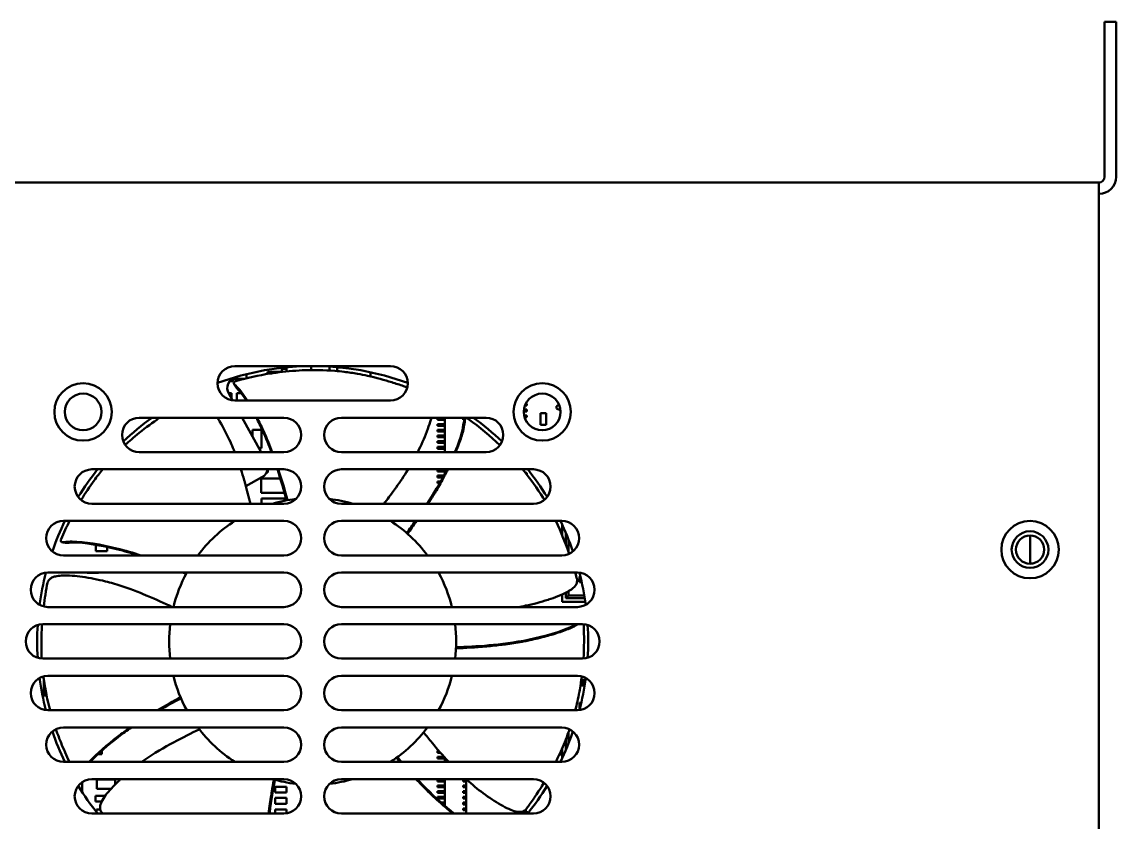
# Model space of a CAD drawing. Header units: millimetres. Extents: x 0 to 1863, y -9 to 1040.
# Drawn here: x 782.6 to 877.9, y 622.9 to 692.6 of the extents above; entities that cross this region are included whole.
import ezdxf

# ---------------------------------------------------------------- set-up
doc = ezdxf.new("R2010")
doc.units = ezdxf.units.MM
doc.header["$LTSCALE"] = 3.5
doc.layers.add('외형선(ISO)', color=7, linetype='Continuous', lineweight=50)

msp = doc.modelspace()

# ---------------------------------------------------------------- linework, layer by layer
at = {"layer": '외형선(ISO)'}
for p, q in [((877.9228, 692.6218), (876.9228, 692.6218)), ((876.9228, 689.6218), (876.9228, 692.6218)), ((877.9228, 692.6218), (877.9228, 689.6218)), ((876.9228, 689.6218), (876.9228, 679.1218)), ((877.9228, 679.1218), (877.9228, 689.6218)), ((736.4228, 678.6218), (876.4228, 678.6218)), ((876.4228, 678.6218), (876.4228, 677.5218)), ((876.4228, 495.7218), (876.4228, 677.5218)), ((801.1405, 662.6218), (814.7052, 662.6218)), ((807.7838, 662.6214), (807.7838, 662.2722)), ((809.3838, 662.5773), (809.3838, 662.2358)), ((802.1448, 661.9159), (802.1448, 661.5538)), ((803.9842, 661.9294), (803.9842, 662.1067)), ((805.2318, 662.1067), (803.9842, 662.1067)), ((805.2342, 662.4707), (805.2342, 662.3776)), ((805.2342, 662.3776), (805.6342, 662.3776)), ((805.2342, 662.3776), (805.2342, 662.107)), ((805.6342, 662.3776), (805.6342, 662.5124)), ((805.6342, 662.3776), (805.6342, 662.1505)), ((810.0548, 662.1857), (810.0548, 662.4877)), ((810.4558, 662.4877), (810.0548, 662.4877)), ((812.9548, 661.7174), (812.9548, 662.0883)), ((800.7348, 661.3618), (800.7348, 661.3187)), ((800.7348, 661.3187), (800.9548, 661.3187)), ((802.0013, 661.5187), (800.9087, 661.5187)), ((800.9548, 661.3187), (800.9548, 661.5187)), ((801.2348, 661.5187), (801.2348, 661.3187)), ((801.2348, 661.3187), (801.2411, 661.3187)), ((801.4548, 661.3774), (801.4548, 661.5187)), ((801.7348, 661.5187), (801.7348, 661.4514)), ((801.9548, 661.5072), (801.9548, 661.5187)), ((800.8558, 660.2517), (800.5949, 660.2517)), ((800.9351, 659.6359), (800.6124, 660.2186)), ((800.8558, 659.8517), (800.8558, 660.2517)), ((800.8558, 659.7791), (800.8558, 659.8517)), ((801.7017, 660.2517), (801.3258, 660.2517)), ((801.3258, 660.2517), (801.3258, 659.8517)), ((801.3258, 659.8517), (801.3258, 659.6218)), ((801.7969, 660.2517), (801.7945, 660.2517)), ((802.1258, 659.7742), (802.1258, 659.7755)), ((814.7052, 659.6218), (801.1405, 659.6218)), ((802.1258, 659.6218), (802.1258, 659.6551)), ((826.3354, 658.8218), (826.4954, 658.8218)), ((826.4203, 659.1718), (826.4954, 659.1718)), ((826.4841, 659.3218), (826.4954, 659.3218)), ((826.4954, 659.3218), (826.5954, 659.3218)), ((826.5954, 659.1718), (826.4954, 659.1718)), ((826.4954, 658.8218), (826.5954, 658.8218)), ((826.5954, 659.3218), (826.5954, 659.1718)), ((826.5954, 658.8218), (826.5954, 658.6718)), ((829.3975, 659.2424), (829.1728, 659.1301)), ((829.1728, 658.9301), (829.1728, 659.1301)), ((829.4728, 658.7801), (829.1728, 658.9301)), ((829.4728, 659.0188), (829.4728, 658.7801)), ((829.515, 658.7801), (829.4728, 658.7801)), ((792.8149, 658.1218), (805.4228, 658.1218)), ((803.4351, 655.1218), (801.7737, 658.1218)), ((810.4228, 658.1218), (823.0308, 658.1218)), ((818.7959, 658.0718), (818.8959, 658.0718)), ((818.7959, 657.9218), (818.7959, 658.0718)), ((818.8959, 657.9218), (818.7959, 657.9218)), ((819.2635, 658.0718), (818.8959, 658.0718)), ((819.2635, 657.9218), (818.8959, 657.9218)), ((819.3026, 658.0718), (819.2635, 658.0718)), ((819.2635, 657.9218), (819.3026, 657.9218)), ((819.4058, 658.0718), (819.3026, 658.0718)), ((819.3026, 657.9218), (819.4058, 657.9218)), ((819.4454, 658.0718), (819.4058, 658.0718)), ((819.4058, 658.0718), (819.4058, 657.9218)), ((819.4058, 657.9218), (819.4454, 657.9218)), ((819.4454, 655.1218), (819.4454, 658.1218)), ((821.0469, 657.9218), (821.0469, 658.0718)), ((821.2838, 658.0718), (821.0469, 658.0718)), ((821.0469, 657.9218), (821.1793, 657.9218)), ((821.1861, 657.9218), (821.1862, 657.9218)), ((821.2838, 658.1218), (821.2838, 658.0595)), ((826.3236, 658.6718), (826.4954, 658.6718)), ((826.3512, 658.3218), (826.4954, 658.3218)), ((826.3874, 658.1718), (826.4954, 658.1718)), ((826.5954, 658.6718), (826.4954, 658.6718)), ((826.4954, 658.3218), (826.5954, 658.3218)), ((826.5954, 658.1718), (826.4954, 658.1718)), ((826.5372, 657.8218), (826.5954, 657.8218)), ((826.5954, 658.3218), (826.5954, 658.1718)), ((826.5954, 657.8218), (826.5954, 657.7286)), ((828.2648, 658.504), (827.7648, 658.504)), ((827.7648, 658.504), (827.7648, 658.254)), ((827.7648, 658.254), (827.7648, 657.754)), ((828.2648, 658.254), (828.2648, 658.504)), ((828.2648, 657.754), (828.2648, 658.254)), ((803.472, 657.0767), (802.672, 657.0767)), ((802.672, 657.0767), (802.672, 656.6767)), ((803.472, 656.6767), (803.472, 657.0767)), ((818.7959, 657.5718), (818.8959, 657.5718)), ((818.7959, 657.4218), (818.7959, 657.5718)), ((818.8959, 657.4218), (818.7959, 657.4218)), ((818.7959, 657.0718), (818.8959, 657.0718)), ((818.7959, 656.9218), (818.7959, 657.0718)), ((818.8959, 656.9218), (818.7959, 656.9218)), ((819.2635, 657.5718), (818.8959, 657.5718)), ((819.2635, 657.4218), (818.8959, 657.4218)), ((819.2635, 657.0718), (818.8959, 657.0718)), ((819.2635, 656.9218), (818.8959, 656.9218)), ((819.3026, 657.5718), (819.2635, 657.5718)), ((819.2635, 657.4218), (819.3026, 657.4218)), ((819.3026, 657.0718), (819.2635, 657.0718)), ((819.2635, 656.9218), (819.3026, 656.9218)), ((819.4058, 657.5718), (819.3026, 657.5718)), ((819.3026, 657.4218), (819.4058, 657.4218)), ((819.4058, 657.0718), (819.3026, 657.0718)), ((819.3026, 656.9218), (819.4058, 656.9218)), ((819.4454, 657.5718), (819.4058, 657.5718)), ((819.4058, 657.5718), (819.4058, 657.4218)), ((819.4058, 657.4218), (819.4454, 657.4218)), ((819.4454, 657.0718), (819.4058, 657.0718)), ((819.4058, 657.0718), (819.4058, 656.9218)), ((819.4058, 656.9218), (819.4454, 656.9218)), ((821.0469, 657.544), (821.0469, 657.5718)), ((821.0525, 657.5718), (821.0469, 657.5718)), ((821.0469, 657.5198), (821.0469, 657.5209)), ((821.0469, 657.0273), (821.0469, 657.0318)), ((821.0578, 657.0718), (821.0567, 657.0718)), ((821.0655, 657.5718), (821.0652, 657.5718)), ((821.1303, 657.4218), (821.1315, 657.4218)), ((821.155, 657.5718), (821.154, 657.5718)), ((827.7648, 657.754), (827.7648, 657.504)), ((827.7648, 657.504), (828.2648, 657.504)), ((828.2648, 657.504), (828.2648, 657.754)), ((802.672, 656.6767), (802.672, 656.4997)), ((803.472, 655.8767), (803.472, 656.6767)), ((818.7959, 656.5718), (818.8959, 656.5718)), ((818.7959, 656.4218), (818.7959, 656.5718)), ((818.8959, 656.4218), (818.7959, 656.4218)), ((818.7959, 656.0718), (818.8959, 656.0718)), ((818.7959, 655.9218), (818.7959, 656.0718)), ((818.8959, 655.9218), (818.7959, 655.9218)), ((819.2635, 656.5718), (818.8959, 656.5718)), ((819.2635, 656.4218), (818.8959, 656.4218)), ((819.2635, 656.0718), (818.8959, 656.0718)), ((819.2635, 655.9218), (818.8959, 655.9218)), ((819.3026, 656.5718), (819.2635, 656.5718)), ((819.2635, 656.4218), (819.3026, 656.4218)), ((819.3026, 656.0718), (819.2635, 656.0718)), ((819.2635, 655.9218), (819.3026, 655.9218)), ((819.4058, 656.5718), (819.3026, 656.5718)), ((819.3026, 656.4218), (819.4058, 656.4218)), ((819.4058, 656.0718), (819.3026, 656.0718)), ((819.3026, 655.9218), (819.4058, 655.9218)), ((819.4454, 656.5718), (819.4058, 656.5718)), ((819.4058, 656.5718), (819.4058, 656.4218)), ((819.4058, 656.4218), (819.4454, 656.4218)), ((819.4454, 656.0718), (819.4058, 656.0718)), ((819.4058, 656.0718), (819.4058, 655.9218)), ((819.4058, 655.9218), (819.4454, 655.9218)), ((805.4228, 655.1218), (792.8149, 655.1218)), ((803.2386, 655.4767), (803.472, 655.4767)), ((803.472, 655.4767), (803.472, 655.8767)), ((823.0308, 655.1218), (810.4228, 655.1218)), ((818.7959, 655.5718), (818.8959, 655.5718)), ((818.7959, 655.4218), (818.7959, 655.5718)), ((818.8959, 655.4218), (818.7959, 655.4218)), ((819.2635, 655.5718), (818.8959, 655.5718)), ((819.2635, 655.4218), (818.8959, 655.4218)), ((819.3026, 655.5718), (819.2635, 655.5718)), ((819.2635, 655.4218), (819.3026, 655.4218)), ((819.4058, 655.5718), (819.3026, 655.5718)), ((819.3026, 655.4218), (819.4058, 655.4218)), ((819.4454, 655.5718), (819.4058, 655.5718)), ((819.4058, 655.5718), (819.4058, 655.4218)), ((819.4058, 655.4218), (819.4454, 655.4218)), ((788.6874, 653.6218), (805.4228, 653.6218)), ((803.9206, 653.3597), (804.0038, 653.3597)), ((804.0038, 653.3597), (804.0038, 653.6046)), ((810.4228, 653.6218), (827.1582, 653.6218)), ((818.7959, 653.5718), (818.8959, 653.5718)), ((818.7959, 653.4218), (818.7959, 653.5718)), ((818.8959, 653.4218), (818.7959, 653.4218)), ((818.7959, 653.0718), (818.8959, 653.0718)), ((818.7959, 652.9218), (818.7959, 653.0718)), ((819.2635, 653.5718), (818.8959, 653.5718)), ((819.2635, 653.4218), (818.8959, 653.4218)), ((819.2635, 653.0718), (818.8959, 653.0718)), ((819.3026, 653.5718), (819.2635, 653.5718)), ((819.2635, 653.4218), (819.3026, 653.4218)), ((819.3026, 653.0718), (819.2635, 653.0718)), ((819.4058, 653.5718), (819.3026, 653.5718)), ((819.3026, 653.4218), (819.4058, 653.4218)), ((819.3552, 653.0718), (819.3026, 653.0718)), ((819.4454, 653.5718), (819.4058, 653.5718)), ((819.4058, 653.5718), (819.4058, 653.4218)), ((819.4058, 653.4218), (819.4454, 653.4218)), ((819.4263, 653.0718), (819.4262, 653.0718)), ((819.4454, 653.2441), (819.4454, 653.6218)), ((819.4454, 653.1083), (819.4454, 653.1084)), ((826.4518, 653.3218), (826.4954, 653.3218)), ((826.4954, 653.3218), (826.5954, 653.3218)), ((826.5954, 653.1718), (826.5713, 653.1718)), ((826.5954, 653.3218), (826.5954, 653.1718)), ((803.5078, 652.9264), (802.1085, 652.1514)), ((803.7888, 652.8228), (803.4388, 652.8228)), ((803.4388, 652.8228), (803.4388, 651.5728)), ((805.0888, 652.8228), (803.7888, 652.8228)), ((805.1005, 652.8228), (805.0888, 652.8228)), ((818.8959, 652.9218), (818.7959, 652.9218)), ((818.7959, 652.5718), (818.8959, 652.5718)), ((818.7959, 652.4218), (818.7959, 652.5718)), ((818.8959, 652.4218), (818.7959, 652.4218)), ((819.2635, 652.9218), (818.8959, 652.9218)), ((819.0837, 652.5718), (818.8959, 652.5718)), ((818.9995, 652.4218), (818.8959, 652.4218)), ((819.2635, 652.9218), (819.2753, 652.9218)), ((819.347, 652.9218), (819.347, 652.9218)), ((819.4058, 653.0329), (819.4058, 653.0328)), ((803.4388, 651.5728), (803.7888, 651.5728)), ((803.7888, 651.5728), (805.0888, 651.5728)), ((805.0888, 651.5728), (805.4388, 651.5728)), ((805.4388, 651.5728), (805.4388, 651.6632)), ((818.7959, 652.0718), (818.7979, 652.0718)), ((818.7959, 652.0684), (818.7959, 652.0718)), ((818.7959, 651.9374), (818.7959, 651.9376)), ((818.8741, 652.0718), (818.8742, 652.0718)), ((805.4228, 650.6218), (788.6874, 650.6218)), ((803.8239, 651.0747), (803.4739, 651.0747)), ((803.4739, 651.0747), (803.4739, 650.6218)), ((805.1239, 651.0747), (803.8239, 651.0747)), ((805.4739, 651.0747), (805.1239, 651.0747)), ((805.4739, 650.8795), (805.4739, 651.0747)), ((805.6375, 650.9311), (805.6909, 650.9209)), ((827.1582, 650.6218), (810.4228, 650.6218)), ((786.2145, 649.1218), (805.4228, 649.1218)), ((810.4228, 649.1218), (829.6311, 649.1218)), ((829.4864, 648.2798), (829.6728, 648.2798)), ((829.6728, 648.7677), (829.6728, 647.8421)), ((816.1218, 648.0833), (816.1471, 648.0352)), ((829.9728, 647.0889), (829.9728, 648.098)), ((830.2228, 647.4937), (830.2228, 646.4093)), ((870.4228, 645.3923), (870.4228, 647.8513)), ((789.2838, 647.0017), (789.0338, 647.0017)), ((789.0338, 647.0017), (789.0338, 646.5017)), ((789.0338, 646.5017), (789.2838, 646.5017)), ((789.2906, 647.0017), (789.2838, 647.0017)), ((789.2838, 646.5017), (789.7838, 646.5017)), ((789.7838, 646.5017), (790.0338, 646.5017)), ((790.0338, 646.5017), (790.0338, 646.8548)), ((805.4228, 646.1218), (786.2145, 646.1218)), ((829.6311, 646.1218), (810.4228, 646.1218)), ((870.4228, 645.4218), (870.6905, 645.4218)), ((784.8577, 644.6218), (805.4228, 644.6218)), ((788.2718, 644.6218), (788.2718, 644.5967)), ((788.2718, 644.5967), (788.5218, 644.5967)), ((788.5218, 644.5967), (789.0218, 644.5967)), ((789.0218, 644.5967), (789.2718, 644.5967)), ((789.2718, 644.5967), (789.2718, 644.6218)), ((796.8741, 644.5098), (796.9154, 644.5451)), ((810.4228, 644.6218), (830.988, 644.6218)), ((831.1728, 643.7798), (831.1728, 644.2798)), ((831.1728, 644.2798), (831.2463, 644.2798)), ((831.1728, 644.2798), (831.2696, 644.183)), ((831.1728, 643.7798), (831.3228, 643.9298)), ((831.362, 643.7798), (831.1728, 643.7798)), ((831.3228, 643.9548), (831.3228, 643.9298)), ((831.3228, 643.9298), (831.3285, 643.9298)), ((829.6728, 642.7258), (829.6728, 642.0798)), ((829.9728, 642.3798), (829.9728, 642.8707)), ((829.9728, 642.3798), (830.2228, 642.6298)), ((830.2228, 643.0076), (830.2228, 642.6298)), ((830.2228, 642.6298), (831.5858, 642.6298)), ((805.4228, 641.6218), (784.8577, 641.6218)), ((830.988, 641.6218), (810.4228, 641.6218)), ((825.8954, 641.6299), (825.8954, 641.6218)), ((826.1251, 641.6718), (826.1599, 641.6718)), ((826.1599, 641.6718), (826.2, 641.6718)), ((826.2, 641.6718), (826.4954, 641.6718)), ((826.5954, 641.6718), (826.4954, 641.6718)), ((826.5954, 641.7662), (826.5954, 641.6718)), ((829.6728, 642.0798), (831.6724, 642.0798)), ((831.6268, 642.3798), (829.9728, 642.3798)), ((784.4228, 640.1218), (805.4228, 640.1218)), ((810.4228, 640.1218), (831.4228, 640.1218)), ((820.4321, 638.1108), (820.4102, 638.061)), ((805.4228, 637.1218), (784.4228, 637.1218)), ((831.4228, 637.1218), (810.4228, 637.1218)), ((784.51, 635.21), (784.51, 635.1124)), ((784.51, 635.1124), (784.51, 634.3124)), ((784.8577, 635.6218), (805.4228, 635.6218)), ((810.4228, 635.6218), (830.988, 635.6218)), ((831.2673, 634.8741), (831.3228, 634.9296)), ((831.3079, 635.1445), (831.3228, 635.1296)), ((831.3228, 635.1296), (831.3228, 634.9296)), ((831.5228, 635.1296), (831.3228, 635.1296)), ((831.3228, 634.9296), (831.5228, 634.9296)), ((831.327, 635.2796), (831.6728, 635.2796)), ((831.5228, 635.1296), (831.6728, 635.2796)), ((831.5228, 634.9296), (831.5228, 635.1296)), ((831.5228, 634.9296), (831.6215, 634.8309)), ((831.6728, 635.2796), (831.6728, 635.1665)), ((784.51, 634.3124), (784.51, 633.9124)), ((831.6133, 634.7796), (831.2524, 634.7796)), ((784.51, 633.9124), (784.7412, 633.9124)), ((796.4307, 633.6546), (796.4287, 633.709)), ((831.1728, 632.7796), (831.1728, 633.2796)), ((831.1728, 633.2796), (831.3207, 633.2796)), ((831.1728, 633.2796), (831.293, 633.1595)), ((805.4228, 632.6218), (784.8577, 632.6218)), ((830.988, 632.6218), (810.4228, 632.6218)), ((831.1728, 632.7796), (831.2103, 632.8171)), ((831.2009, 632.7796), (831.1728, 632.7796)), ((786.2145, 631.1218), (805.4228, 631.1218)), ((810.4228, 631.1218), (829.6311, 631.1218)), ((830.2228, 630.7323), (830.2228, 629.7499)), ((829.646, 629.2796), (829.6728, 629.2796)), ((829.6728, 629.3407), (829.6728, 628.4759)), ((829.9728, 629.1456), (829.9728, 630.0646)), ((789.2322, 628.8067), (789.5528, 628.8067)), ((789.5528, 628.8067), (789.5528, 629.101)), ((815.3227, 628.523), (815.2701, 628.5091)), ((818.7959, 629.0718), (818.8959, 629.0718)), ((818.7959, 628.9218), (818.7959, 629.0718)), ((818.8959, 628.9218), (818.7959, 628.9218)), ((818.7959, 628.5718), (818.8959, 628.5718)), ((818.7959, 628.4218), (818.7959, 628.5718)), ((818.8959, 628.4218), (818.7959, 628.4218)), ((818.9286, 629.0718), (818.8959, 629.0718)), ((819.0589, 628.9218), (818.8959, 628.9218)), ((819.2635, 628.5718), (818.8959, 628.5718)), ((819.2635, 628.4218), (818.8959, 628.4218)), ((819.3026, 628.5718), (819.2635, 628.5718)), ((819.2635, 628.4218), (819.3026, 628.4218)), ((819.3679, 628.5718), (819.3026, 628.5718)), ((819.3026, 628.4218), (819.4058, 628.4218)), ((819.4058, 628.5294), (819.4058, 628.4218)), ((819.4058, 628.4218), (819.4454, 628.4218)), ((819.4454, 628.1218), (819.4454, 628.4852)), ((829.4728, 628.7796), (829.4281, 628.802)), ((829.4728, 628.8974), (829.4728, 628.7796)), ((829.6728, 628.7796), (829.4728, 628.7796)), ((805.4228, 628.1218), (786.2145, 628.1218)), ((829.6311, 628.1218), (810.4228, 628.1218)), ((788.6874, 626.6218), (805.4228, 626.6218)), ((789.5288, 626.5866), (789.1288, 626.5866)), ((789.1288, 626.5866), (789.1288, 625.7866)), ((790.3288, 626.5866), (789.5288, 626.5866)), ((790.7288, 626.5866), (790.3288, 626.5866)), ((790.7288, 626.1649), (790.7288, 626.5866)), ((804.641, 626.5399), (804.5974, 626.5723)), ((810.4228, 626.6218), (827.1582, 626.6218)), ((818.7959, 626.5718), (818.8959, 626.5718)), ((818.7959, 626.4218), (818.7959, 626.5718)), ((818.8959, 626.4218), (818.7959, 626.4218)), ((819.2635, 626.5718), (818.8959, 626.5718)), ((819.2635, 626.4218), (818.8959, 626.4218)), ((819.3026, 626.5718), (819.2635, 626.5718)), ((819.2635, 626.4218), (819.3026, 626.4218)), ((819.4058, 626.5718), (819.3026, 626.5718)), ((819.3026, 626.4218), (819.4058, 626.4218)), ((819.4454, 626.5718), (819.4058, 626.5718)), ((819.4058, 626.5718), (819.4058, 626.4218)), ((819.4058, 626.4218), (819.4454, 626.4218)), ((819.4454, 624.2789), (819.4454, 626.6218)), ((821.0469, 626.4218), (821.0469, 626.5718)), ((821.2838, 626.5718), (821.0469, 626.5718)), ((821.0469, 626.4218), (821.2838, 626.4218)), ((821.2838, 626.6212), (821.2838, 623.6218)), ((787.8534, 626.2967), (787.755, 626.2967)), ((787.8534, 626.0467), (787.8534, 626.2967)), ((787.8534, 625.5467), (787.8534, 626.0467)), ((787.8534, 625.4605), (787.8534, 625.5467)), ((789.1288, 625.7866), (789.5288, 625.7866)), ((789.5288, 625.7866), (790.3288, 625.7866)), ((790.3288, 625.7866), (790.3688, 625.7866)), ((804.9048, 625.9451), (804.6548, 625.9451)), ((804.6548, 625.9451), (804.6548, 625.4451)), ((804.6548, 625.4451), (804.9048, 625.4451)), ((805.4048, 625.9451), (804.9048, 625.9451)), ((804.9048, 625.4451), (805.4048, 625.4451)), ((805.6548, 625.9451), (805.4048, 625.9451)), ((805.4048, 625.4451), (805.6548, 625.4451)), ((805.6548, 625.4451), (805.6548, 625.9451)), ((818.7959, 626.0718), (818.8959, 626.0718)), ((818.7959, 625.9218), (818.7959, 626.0718)), ((818.8959, 625.9218), (818.7959, 625.9218)), ((818.7959, 625.5718), (818.8959, 625.5718)), ((818.7959, 625.4218), (818.7959, 625.5718)), ((818.8959, 625.4218), (818.7959, 625.4218)), ((819.2635, 626.0718), (818.8959, 626.0718)), ((819.2635, 625.9218), (818.8959, 625.9218)), ((819.2635, 625.5718), (818.8959, 625.5718)), ((819.2635, 625.4218), (818.8959, 625.4218)), ((819.3026, 626.0718), (819.2635, 626.0718)), ((819.2635, 625.9218), (819.3026, 625.9218)), ((819.3026, 625.5718), (819.2635, 625.5718)), ((819.2635, 625.4218), (819.3026, 625.4218)), ((819.4058, 626.0718), (819.3026, 626.0718)), ((819.3026, 625.9218), (819.4058, 625.9218)), ((819.4058, 625.5718), (819.3026, 625.5718)), ((819.3026, 625.4218), (819.4058, 625.4218)), ((819.4454, 626.0718), (819.4058, 626.0718)), ((819.4058, 626.0718), (819.4058, 625.9218)), ((819.4058, 625.9218), (819.4454, 625.9218)), ((819.4454, 625.5718), (819.4058, 625.5718)), ((819.4058, 625.5718), (819.4058, 625.4218)), ((819.4058, 625.4218), (819.4454, 625.4218)), ((821.0469, 625.9218), (821.0469, 626.0718)), ((821.2838, 626.0718), (821.0469, 626.0718)), ((821.0469, 625.9218), (821.2838, 625.9218)), ((821.0469, 625.4218), (821.0469, 625.5718)), ((821.2838, 625.5718), (821.0469, 625.5718)), ((821.0469, 625.4218), (821.2838, 625.4218)), ((789.2496, 625.1717), (788.9996, 625.1717)), ((788.9996, 625.1717), (788.9996, 624.6717)), ((788.9996, 624.6717), (789.2496, 624.6717)), ((789.7496, 625.1717), (789.2496, 625.1717)), ((789.2496, 624.6717), (789.5402, 624.6717)), ((789.8591, 625.1717), (789.7496, 625.1717)), ((804.9048, 624.9799), (804.6548, 624.9799)), ((804.6548, 624.9799), (804.6548, 624.4799)), ((804.6548, 624.4799), (804.9048, 624.4799)), ((805.4048, 624.9799), (804.9048, 624.9799)), ((804.9048, 624.4799), (805.4048, 624.4799)), ((805.6548, 624.9799), (805.4048, 624.9799)), ((805.4048, 624.4799), (805.6548, 624.4799)), ((805.6548, 624.4799), (805.6548, 624.9799)), ((818.7959, 625.0718), (818.8959, 625.0718)), ((818.7959, 624.9218), (818.7959, 625.0718)), ((818.8959, 624.9218), (818.7959, 624.9218)), ((819.2635, 625.0718), (818.8959, 625.0718)), ((819.2635, 624.9218), (818.8959, 624.9218)), ((819.0157, 624.5718), (819.0154, 624.5718)), ((819.2635, 624.5718), (819.1118, 624.5718)), ((819.3026, 625.0718), (819.2635, 625.0718)), ((819.2635, 624.9218), (819.3026, 624.9218)), ((819.3026, 624.5718), (819.2635, 624.5718)), ((819.4058, 625.0718), (819.3026, 625.0718)), ((819.3026, 624.9218), (819.4058, 624.9218)), ((819.4058, 624.5718), (819.3026, 624.5718)), ((819.4454, 625.0718), (819.4058, 625.0718)), ((819.4058, 625.0718), (819.4058, 624.9218)), ((819.4058, 624.9218), (819.4454, 624.9218)), ((819.4454, 624.5718), (819.4058, 624.5718)), ((819.4058, 624.5718), (819.4058, 624.4218)), ((821.0469, 624.9218), (821.0469, 625.0718)), ((821.2838, 625.0718), (821.0469, 625.0718)), ((821.0469, 624.9218), (821.2838, 624.9218)), ((821.0469, 624.4218), (821.0469, 624.5718)), ((821.2838, 624.5718), (821.0469, 624.5718)), ((805.4228, 623.6218), (788.6874, 623.6218)), ((789.3346, 623.9639), (789.0846, 623.9639)), ((789.0846, 623.9639), (789.0846, 623.7516)), ((789.4195, 623.9639), (789.3346, 623.9639)), ((804.9048, 623.9639), (804.6548, 623.9639)), ((804.6548, 623.9639), (804.6548, 623.6218)), ((805.4048, 623.9639), (804.9048, 623.9639)), ((805.6548, 623.9639), (805.4048, 623.9639)), ((805.6548, 623.6398), (805.6548, 623.9639)), ((827.1582, 623.6218), (810.4228, 623.6218)), ((819.185, 624.4218), (819.1848, 624.4218)), ((819.2812, 624.4218), (819.3026, 624.4218)), ((819.3026, 624.4218), (819.4058, 624.4218)), ((819.4058, 624.4218), (819.4454, 624.4218)), ((821.0469, 624.4218), (821.2838, 624.4218)), ((821.0469, 623.9218), (821.0469, 624.0718)), ((821.2838, 624.0718), (821.0469, 624.0718)), ((821.0469, 623.9218), (821.2838, 623.9218)), ((825.6454, 623.7961), (825.6454, 623.6218)), ((825.8954, 623.7587), (825.8954, 623.6218)), ((825.8954, 623.6718), (825.9726, 623.6718)), ((825.9726, 623.6718), (825.9726, 623.7578)), ((825.9726, 623.6718), (826.1599, 623.6718)), ((826.1599, 623.6718), (826.2, 623.6718)), ((826.2, 623.6718), (826.4954, 623.6718)), ((826.2826, 623.8218), (826.4954, 623.8218)), ((826.4954, 623.8218), (826.5954, 623.8218)), ((826.5954, 623.6718), (826.4954, 623.6718)), ((826.5954, 623.8218), (826.5954, 623.6718))]:
    msp.add_line(p, q, dxfattribs=at)
for centre, radius in [((787.9228, 658.6218), 2.5), ((827.9228, 658.6218), 2.5), ((787.9228, 658.6218), 1.6), ((827.9228, 658.6218), 1.6), ((870.4228, 646.6218), 2.5), ((870.4228, 646.6218), 1.6), ((870.4228, 646.6218), 1.2295)]:
    msp.add_circle(centre, radius, dxfattribs=at)
for centre, radius, start, end in [((876.4228, 679.1218), 1.5, 270, 0), ((876.4228, 679.1218), 0.5, 270, 0), ((801.1405, 661.1218), 1.5, 90, 270), ((807.9228, 638.6218), 24, 69.812839, 110.187164), ((814.7052, 661.1218), 1.5, 270, 90), ((801.4872, 660.7031), 1, 106.248746, 208.97836), ((792.8149, 656.6218), 1.5, 90, 270), ((807.9228, 638.6218), 24, 125.659087, 133.420173), ((805.4228, 656.6218), 1.5, 270, 90), ((810.4228, 656.6218), 1.5, 90, 270), ((807.9228, 638.6218), 24, 46.579829, 54.340913), ((823.0308, 656.6218), 1.5, 270, 90), ((791.5977, 654.8233), 1, 85.281756, 92.970318), ((788.6874, 652.1218), 1.5, 90, 270), ((807.9228, 638.6218), 24, 141.317812, 148.350029), ((803.0234, 653.8012), 1, 298.97836, 349.662368), ((805.4228, 652.1218), 1.5, 270, 90), ((810.4228, 652.1218), 1.5, 90, 270), ((807.9228, 638.6218), 24, 31.649973, 38.682188), ((827.1582, 652.1218), 1.5, 270, 90), ((807.9228, 638.6218), 12.5, 96.732925, 106.260202), ((807.9228, 638.6218), 12.5, 73.739798, 83.26708), ((786.2145, 647.6218), 1.5, 90, 270), ((807.9228, 638.6218), 24, 154.05552, 160.894105), ((807.9228, 638.6218), 12.5, 122.859879, 143.130101), ((805.4228, 647.6218), 1.5, 270, 90), ((810.4228, 647.6218), 1.5, 90, 270), ((807.9228, 638.6218), 12.5, 36.869899, 57.140121), ((807.9228, 638.6218), 24, 19.105897, 25.94448), ((829.6311, 647.6218), 1.5, 270, 90), ((784.8577, 643.1218), 1.5, 90, 270), ((807.9228, 638.6218), 24, 165.547867, 172.372704), ((807.9228, 638.6218), 12.5, 151.314597, 166.113459), ((805.4228, 643.1218), 1.5, 270, 90), ((810.4228, 643.1218), 1.5, 90, 270), ((807.9228, 638.6218), 12.5, 13.886541, 28.685403), ((830.988, 643.1218), 1.5, 270, 90), ((807.9228, 638.6218), 24, 7.627297, 14.452133), ((784.4228, 638.6218), 1.5, 90, 270), ((807.9228, 638.6218), 24, 176.587581, 183.412418), ((807.9228, 638.6218), 12.5, 173.107897, 186.892102), ((805.4228, 638.6218), 1.5, 270, 90), ((810.4228, 638.6218), 1.5, 90, 270), ((807.9228, 638.6218), 12.5, 353.107898, 6.892103), ((831.4228, 638.6218), 1.5, 270, 90), ((807.9228, 638.6218), 24, 356.587582, 3.412418), ((784.8577, 634.1218), 1.5, 90, 270), ((807.9228, 638.6218), 24, 187.627295, 194.452132), ((807.9228, 638.6218), 12.5, 193.88654, 208.685401), ((805.4228, 634.1218), 1.5, 270, 90), ((810.4228, 634.1218), 1.5, 90, 270), ((807.9228, 638.6218), 12.5, 331.314599, 346.11346), ((830.988, 634.1218), 1.5, 270, 90), ((807.9228, 638.6218), 24, 345.547868, 352.372704), ((786.2145, 629.6218), 1.5, 90, 270), ((807.9228, 638.6218), 12.5, 216.869897, 237.140118), ((805.4228, 629.6218), 1.5, 270, 90), ((810.4228, 629.6218), 1.5, 90, 270), ((807.9228, 638.6218), 12.5, 302.859882, 323.130103), ((829.6311, 629.6218), 1.5, 270, 90), ((807.9228, 638.6218), 24, 199.105895, 205.944479), ((807.9228, 638.6218), 24, 334.055521, 340.894104), ((788.6874, 625.1218), 1.5, 90, 270), ((807.9228, 638.6218), 12.5, 253.739793, 263.267077), ((805.4228, 625.1218), 1.5, 270, 90), ((810.4228, 625.1218), 1.5, 90, 270), ((807.9228, 638.6218), 12.5, 276.732918, 286.260207), ((827.1582, 625.1218), 1.5, 270, 90), ((807.9228, 638.6218), 24, 211.649971, 218.682187), ((807.9228, 638.6218), 24, 321.317813, 328.350027)]:
    msp.add_arc(centre, radius, start, end, dxfattribs=at)
for points, knots in [([(816.1614, 660.7621), (816.0564, 660.7999), (815.9487, 660.8381), (815.8386, 660.8764), (815.5175, 660.9881), (815.1754, 661.1012), (814.8158, 661.2124), (814.164, 661.4139), (813.4547, 661.6091), (812.7078, 661.7736), (812.4241, 661.836), (812.135, 661.8941), (811.8415, 661.9464), (811.4581, 662.0146), (811.0671, 662.0731), (810.6698, 662.1208), (810.4041, 662.1528), (810.1355, 662.1799), (809.8644, 662.202), (808.9427, 662.2773), (807.9918, 662.2943), (807.0209, 662.2515), (806.2671, 662.2182), (805.5015, 662.1489), (804.7285, 662.0427), (804.5491, 662.018), (804.3694, 661.9914), (804.1893, 661.9628), (803.2114, 661.8073), (802.2235, 661.5929), (801.2349, 661.317)], [0.13545964, 0.13545964, 0.13545964, 0.13545964, 0.15000718, 0.15000718, 0.15000718, 0.19241982, 0.19241982, 0.19241982, 0.26927937, 0.26927937, 0.26927937, 0.29847158, 0.29847158, 0.29847158, 0.33659921, 0.33659921, 0.33659921, 0.36209692, 0.36209692, 0.36209692, 0.44879895, 0.44879895, 0.44879895, 0.51611879, 0.51611879, 0.51611879, 0.53173957, 0.53173957, 0.53173957, 0.61656322, 0.61656322, 0.61656322, 0.61656322]), ([(801.1341, 660.995), (801.1171, 661.0088), (801.1032, 661.0235), (801.0913, 661.0389), (801.0813, 661.052), (801.0729, 661.0657), (801.0662, 661.0796), (801.0601, 661.0924), (801.0555, 661.1054), (801.0527, 661.1184), (801.0506, 661.1281), (801.0495, 661.1378), (801.0495, 661.1474), (801.0495, 661.1598), (801.0513, 661.1718), (801.0551, 661.1831), (801.0558, 661.1855), (801.0567, 661.1878), (801.0576, 661.1901), (801.0595, 661.1947), (801.0617, 661.1992), (801.0641, 661.2037), (801.0725, 661.2196), (801.0842, 661.2345), (801.0988, 661.2477), (801.1009, 661.2496), (801.1031, 661.2515), (801.1054, 661.2534), (801.1163, 661.2625), (801.1285, 661.2709), (801.1417, 661.2786), (801.146, 661.2811), (801.1503, 661.2835), (801.1548, 661.2858), (801.1676, 661.2925), (801.1813, 661.2986), (801.1954, 661.304), (801.2082, 661.3089), (801.2214, 661.3133), (801.2349, 661.317)], [-0.052725639, -0.052725639, -0.052725639, -0.052725639, -0.046107944, -0.046107944, -0.046107944, -0.04052235, -0.04052235, -0.04052235, -0.035393635, -0.035393635, -0.035393635, -0.031548284, -0.031548284, -0.031548284, -0.026619158, -0.026619158, -0.026619158, -0.025598591, -0.025598591, -0.025598591, -0.023589938, -0.023589938, -0.023589938, -0.016541747, -0.016541747, -0.016541747, -0.015513984, -0.015513984, -0.015513984, -0.010495408, -0.010495408, -0.010495408, -0.008887338, -0.008887338, -0.008887338, -0.004219518, -0.004219518, -0.004219518, 0, 0, 0, 0]), ([(802.2246, 659.6218), (802.0334, 659.9236), (801.6793, 660.4359), (801.3283, 660.8229), (801.1617, 660.9715), (801.1341, 660.995)], [0.77643606, 0.77643606, 0.77643606, 0.77643606, 0.8574515, 0.92872575, 0.94312047, 0.94312047, 0.94312047, 0.94312047]), ([(801.2754, 660.7276), (801.2772, 660.7247), (801.2791, 660.7218), (801.2962, 660.6967), (801.3146, 660.6756), (801.3357, 660.6558)], [0.0385889921, 0.0385889921, 0.0385889921, 0.0385889921, 0.0394240186, 0.0394240186, 0.0460081231, 0.0460081231, 0.0460081231, 0.0460081231]), ([(802.1471, 659.6218), (801.9777, 659.8828), (801.6938, 660.2821), (801.4353, 660.565), (801.3357, 660.6558)], [0.78330298, 0.78330298, 0.78330298, 0.78330298, 0.85714286, 0.90957443, 0.90957443, 0.90957443, 0.90957443]), ([(794.5966, 658.1218), (794.5839, 658.1132), (794.5712, 658.1046), (794.5585, 658.0959), (793.9946, 657.712), (793.3997, 657.2791), (792.8054, 656.7977), (792.5797, 656.6149), (792.3541, 656.425), (792.1302, 656.2281), (791.9517, 656.0712), (791.7744, 655.9098), (791.5985, 655.744)], [0.19068781, 0.19068781, 0.19068781, 0.19068781, 0.19241976, 0.19241976, 0.19241976, 0.26927937, 0.26927937, 0.26927937, 0.29847155, 0.29847155, 0.29847155, 0.3217359, 0.3217359, 0.3217359, 0.3217359]), ([(801.1362, 655.1218), (801.1083, 655.1913), (801.0797, 655.2613), (801.0505, 655.3318), (800.9584, 655.5545), (800.8605, 655.7796), (800.7561, 656.0075), (800.4798, 656.6109), (800.1579, 657.2346), (799.817, 657.8088), (799.754, 657.9149), (799.6902, 658.0195), (799.626, 658.1218)], [0.5018546, 0.5018546, 0.5018546, 0.5018546, 0.51874767, 0.51874767, 0.51874767, 0.57209463, 0.57209463, 0.57209463, 0.71327804, 0.71327804, 0.71327804, 0.73935606, 0.73935606, 0.73935606, 0.73935606]), ([(804.3355, 655.1218), (804.1179, 655.7118), (803.7244, 656.6865), (803.2062, 657.7469), (803.0109, 658.1218)], [0.4182028, 0.4182028, 0.4182028, 0.4182028, 0.57142857, 0.65838939, 0.65838939, 0.65838939, 0.65838939]), ([(804.4072, 655.1218), (804.1828, 655.7236), (803.7861, 656.6994), (803.2674, 657.7586), (803.0787, 658.1218)], [0.41774134, 0.41774134, 0.41774134, 0.41774134, 0.57235451, 0.65523757, 0.65523757, 0.65523757, 0.65523757]), ([(817.0759, 655.1218), (817.365, 655.698), (817.6412, 656.3175), (817.87, 656.9221), (817.9785, 657.209), (818.0768, 657.494), (818.1588, 657.7651), (818.1956, 657.8868), (818.2293, 658.0059), (818.2594, 658.1218)], [0.57661253, 0.57661253, 0.57661253, 0.57661253, 0.71327804, 0.71327804, 0.71327804, 0.7781215, 0.7781215, 0.7781215, 0.80721441, 0.80721441, 0.80721441, 0.80721441]), ([(820.3888, 655.1218), (820.4234, 655.2054), (820.4573, 655.2886), (820.4903, 655.3714), (820.656, 655.786), (820.8022, 656.1914), (820.9152, 656.5595), (820.9746, 656.7532), (821.0249, 656.9365), (821.0652, 657.1074), (821.1236, 657.3554), (821.1606, 657.5753), (821.1753, 657.7663), (821.1783, 657.8053), (821.1802, 657.843), (821.1813, 657.8788)], [0.69625866, 0.69625866, 0.69625866, 0.69625866, 0.71490301, 0.71490301, 0.71490301, 0.80830884, 0.80830884, 0.80830884, 0.8574515, 0.8574515, 0.8574515, 0.92872575, 0.92872575, 0.92872575, 0.94329218, 0.94329218, 0.94329218, 0.94329218]), ([(821.1813, 657.8788), (821.1824, 657.9006), (821.1851, 657.9207), (821.1899, 657.9396), (821.1939, 657.9556), (821.1993, 657.9708), (821.206, 657.9847), (821.2122, 657.9975), (821.2195, 658.0092), (821.2279, 658.0194), (821.2342, 658.0271), (821.2411, 658.034), (821.2486, 658.04), (821.2583, 658.0478), (821.2688, 658.0538), (821.28, 658.058), (821.2824, 658.0589), (821.2847, 658.0596), (821.2871, 658.0603), (821.2918, 658.0617), (821.2967, 658.0628), (821.3017, 658.0638), (821.3195, 658.0671), (821.3385, 658.0673), (821.358, 658.064), (821.3746, 658.0613), (821.3916, 658.0564), (821.4087, 658.0498), (821.4133, 658.048), (821.4179, 658.0461), (821.4224, 658.0441), (821.4357, 658.0382), (821.449, 658.0313), (821.462, 658.0236), (821.4738, 658.0167), (821.4855, 658.0091), (821.4968, 658.0009)], [-0.052725639, -0.052725639, -0.052725639, -0.052725639, -0.046107944, -0.046107944, -0.046107944, -0.040520474, -0.040520474, -0.040520474, -0.035392459, -0.035392459, -0.035392459, -0.031548284, -0.031548284, -0.031548284, -0.026617984, -0.026617984, -0.026617984, -0.025599588, -0.025599588, -0.025599588, -0.023589938, -0.023589938, -0.023589938, -0.016512018, -0.016512018, -0.016512018, -0.010494298, -0.010494298, -0.010494298, -0.008887338, -0.008887338, -0.008887338, -0.004219785, -0.004219785, -0.004219785, 0, 0, 0, 0]), ([(820.3214, 655.1218), (820.616, 655.8313), (820.9323, 656.7355), (821.0339, 657.3753), (821.0427, 657.5098)], [0.69611455, 0.69611455, 0.69611455, 0.69611455, 0.85714286, 0.90957443, 0.90957443, 0.90957443, 0.90957443]), ([(821.0612, 657.6016), (821.0601, 657.5984), (821.0591, 657.5952), (821.0501, 657.5661), (821.045, 657.5387), (821.0427, 657.5098)], [0.0385867706, 0.0385867706, 0.0385867706, 0.0385867706, 0.0394219603, 0.0394219603, 0.0460025323, 0.0460025323, 0.0460025323, 0.0460025323]), ([(789.6329, 653.6218), (789.3781, 653.3076), (789.129, 652.9833), (788.8861, 652.6495), (788.4912, 652.1069), (788.1127, 651.5391), (787.7531, 650.9483)], [0.411966847, 0.411966847, 0.411966847, 0.411966847, 0.448798951, 0.448798951, 0.448798951, 0.508679278, 0.508679278, 0.508679278, 0.508679278]), ([(802.4981, 650.6219), (802.3675, 651.1773), (802.2174, 651.7651), (802.0428, 652.3884), (802.0162, 652.4831), (801.9891, 652.5787), (801.9614, 652.6752), (801.8733, 652.9812), (801.7793, 653.2962), (801.6749, 653.6216)], [0.07835062, 0.07835062, 0.07835062, 0.07835062, 0.25937383, 0.25937383, 0.25937383, 0.28688627, 0.28688627, 0.28688627, 0.37416413, 0.37416413, 0.37416413, 0.37416413]), ([(814.1388, 650.622), (814.4243, 650.9912), (814.7181, 651.3836), (815.0198, 651.8023), (815.0774, 651.8822), (815.1352, 651.963), (815.1933, 652.0448), (815.5349, 652.5259), (815.8876, 653.0421), (816.2417, 653.6215)], [0.11503807, 0.11503807, 0.11503807, 0.11503807, 0.25937383, 0.25937383, 0.25937383, 0.2868911, 0.2868911, 0.2868911, 0.44859647, 0.44859647, 0.44859647, 0.44859647]), ([(817.8956, 650.6218), (818.437, 651.4464), (819.0324, 652.4122), (819.6137, 653.5747), (819.6371, 653.6218)], [0.30835785, 0.30835785, 0.30835785, 0.30835785, 0.57142857, 0.58247005, 0.58247005, 0.58247005, 0.58247005]), ([(817.9841, 650.6218), (818.167, 650.9054), (818.3532, 651.2011), (818.5427, 651.5132), (818.5969, 651.6026), (818.6515, 651.6934), (818.7062, 651.7856), (818.9405, 652.18), (819.1781, 652.5995), (819.4147, 653.0498), (819.4871, 653.1876), (819.5594, 653.3283), (819.6312, 653.4711), (819.6563, 653.5211), (819.6813, 653.5713), (819.7063, 653.6218)], [0.31523001, 0.31523001, 0.31523001, 0.31523001, 0.40429344, 0.40429344, 0.40429344, 0.42980601, 0.42980601, 0.42980601, 0.53894658, 0.53894658, 0.53894658, 0.57235451, 0.57235451, 0.57235451, 0.58402901, 0.58402901, 0.58402901, 0.58402901]), ([(828.1085, 650.9612), (828.0754, 651.0161), (827.523, 651.9209), (826.8811, 652.8101), (826.2066, 653.6218)], [0.33046571, 0.33046571, 0.33046571, 0.33046571, 0.33659921, 0.43163916, 0.43163916, 0.43163916, 0.43163916]), ([(786.1981, 647.2636), (786.1767, 647.259), (786.1565, 647.2572), (786.137, 647.2576), (786.1206, 647.2579), (786.1046, 647.2598), (786.0896, 647.2633), (786.0757, 647.2665), (786.0627, 647.271), (786.0508, 647.2769), (786.0419, 647.2813), (786.0337, 647.2865), (786.0261, 647.2925), (786.0165, 647.3002), (786.0082, 647.3091), (786.0017, 647.3191), (786.0003, 647.3212), (785.999, 647.3233), (785.9978, 647.3255), (785.9954, 647.3298), (785.9932, 647.3343), (785.9912, 647.339), (785.9841, 647.3555), (785.9797, 647.3739), (785.9785, 647.3936), (785.9783, 647.3964), (785.9782, 647.3993), (785.9781, 647.4023), (785.9778, 647.4165), (785.9788, 647.4313), (785.9811, 647.4464), (785.9818, 647.4513), (785.9826, 647.4562), (785.9836, 647.4611), (785.9863, 647.4753), (785.9901, 647.4898), (785.9947, 647.5042), (785.9988, 647.5173), (786.0037, 647.5303), (786.0091, 647.5432)], [-0.052725639, -0.052725639, -0.052725639, -0.052725639, -0.046107944, -0.046107944, -0.046107944, -0.040522536, -0.040522536, -0.040522536, -0.035393611, -0.035393611, -0.035393611, -0.031548284, -0.031548284, -0.031548284, -0.026619018, -0.026619018, -0.026619018, -0.025598448, -0.025598448, -0.025598448, -0.023589938, -0.023589938, -0.023589938, -0.01654227, -0.01654227, -0.01654227, -0.015513984, -0.015513984, -0.015513984, -0.010495365, -0.010495365, -0.010495365, -0.008887338, -0.008887338, -0.008887338, -0.004219434, -0.004219434, -0.004219434, 0, 0, 0, 0]), ([(792.9487, 646.1218), (792.3053, 646.3353), (790.4034, 646.9034), (787.6135, 647.3817), (786.4537, 647.3082), (786.2337, 647.2706), (786.1981, 647.2636)], [0.40772418, 0.40772418, 0.40772418, 0.40772418, 0.57235451, 0.8574515, 0.92872575, 0.9431201, 0.9431201, 0.9431201, 0.9431201]), ([(786.4953, 647.2074), (786.4986, 647.207), (786.5021, 647.2067), (786.5324, 647.2044), (786.5603, 647.2056), (786.5889, 647.2098)], [0.0385879201, 0.0385879201, 0.0385879201, 0.0385879201, 0.039423018, 0.039423018, 0.0460048187, 0.0460048187, 0.0460048187, 0.0460048187]), ([(792.7342, 646.1218), (792.1519, 646.3134), (790.3246, 646.8549), (787.7459, 647.2997), (786.722, 647.2311), (786.5889, 647.2098)], [0.42262314, 0.42262314, 0.42262314, 0.42262314, 0.57142857, 0.85714286, 0.90957443, 0.90957443, 0.90957443, 0.90957443]), ([(784.8191, 643.7318), (784.7662, 643.4621), (784.7018, 643.1077), (784.6369, 642.6873), (784.5894, 642.3802), (784.5415, 642.0374), (784.4969, 641.6658)], [0.02352968, 0.02352968, 0.02352968, 0.02352968, 0.08975979, 0.08975979, 0.08975979, 0.13813075, 0.13813075, 0.13813075, 0.13813075]), ([(784.8191, 643.7318), (784.823, 643.7514), (784.8291, 643.7723), (784.8376, 643.7944), (784.8481, 643.8215), (784.862, 643.8504), (784.8796, 643.8802), (784.9082, 643.9286), (784.9462, 643.979), (784.9946, 644.027), (785.0533, 644.0854), (785.125, 644.1375), (785.2079, 644.1804), (785.2534, 644.204), (785.3014, 644.2244), (785.3509, 644.2419), (785.4096, 644.2625), (785.4704, 644.2791), (785.532, 644.2917)], [-0.11440108, -0.11440108, -0.11440108, -0.11440108, -0.10238639, -0.10238639, -0.10238639, -0.08766287, -0.08766287, -0.08766287, -0.06378771, -0.06378771, -0.06378771, -0.03480649, -0.03480649, -0.03480649, -0.01886672, -0.01886672, -0.01886672, -0.00000126, -0.00000126, -0.00000126, -0.00000126]), ([(795.6584, 641.6218), (795.0043, 641.9421), (794.287, 642.2724), (793.4935, 642.6079), (793.4029, 642.6462), (793.3112, 642.6846), (793.2185, 642.7231), (792.4371, 643.0471), (791.58, 643.3773), (790.5736, 643.6674), (790.342, 643.7341), (790.1051, 643.798), (789.8617, 643.8585), (789.2177, 644.0187), (788.5294, 644.1559), (787.8679, 644.2473), (787.564, 644.2893), (787.2643, 644.3217), (786.9817, 644.3413), (786.6361, 644.3653), (786.3144, 644.3709), (786.0296, 644.3537), (785.8487, 644.3428), (785.6827, 644.3227), (785.532, 644.2917)], [0.01842984, 0.01842984, 0.01842984, 0.01842984, 0.25937383, 0.25937383, 0.25937383, 0.28688848, 0.28688848, 0.28688848, 0.51874767, 0.51874767, 0.51874767, 0.57209563, 0.57209563, 0.57209563, 0.71327804, 0.71327804, 0.71327804, 0.7781215, 0.7781215, 0.7781215, 0.85741561, 0.85741561, 0.85741561, 0.90780842, 0.90780842, 0.90780842, 0.90780842]), ([(830.9557, 644.0421), (830.9607, 644.0228), (830.9643, 644.0014), (830.9662, 643.9778), (830.9685, 643.9488), (830.9685, 643.9167), (830.9656, 643.8822), (830.9608, 643.8262), (830.9485, 643.7643), (830.9257, 643.7), (830.8981, 643.6219), (830.8562, 643.5439), (830.8002, 643.4693), (830.7693, 643.4282), (830.7349, 643.389), (830.6978, 643.3517), (830.654, 643.3077), (830.6063, 643.2665), (830.5563, 643.2284)], [-0.11440108, -0.11440108, -0.11440108, -0.11440108, -0.10238639, -0.10238639, -0.10238639, -0.08766287, -0.08766287, -0.08766287, -0.06378771, -0.06378771, -0.06378771, -0.03480649, -0.03480649, -0.03480649, -0.01885344, -0.01885344, -0.01885344, 0, 0, 0, 0]), ([(825.8487, 641.6218), (826.0536, 641.6574), (826.2615, 641.6967), (826.4724, 641.7403), (827.1214, 641.8746), (827.7987, 642.049), (828.4328, 642.2539), (828.4409, 642.2566), (828.449, 642.2592), (828.4571, 642.2618), (828.7404, 642.3539), (829.0159, 642.4526), (829.2716, 642.5549), (829.5932, 642.6835), (829.8853, 642.8183), (830.1344, 642.9571), (830.2928, 643.0453), (830.4338, 643.1352), (830.5563, 643.2284)], [0.52663453, 0.52663453, 0.52663453, 0.52663453, 0.57240028, 0.57240028, 0.57240028, 0.71327804, 0.71327804, 0.71327804, 0.71507396, 0.71507396, 0.71507396, 0.7781215, 0.7781215, 0.7781215, 0.8573919, 0.8573919, 0.8573919, 0.90780801, 0.90780801, 0.90780801, 0.90780801]), ([(784.3507, 640.1201), (784.3076, 639.4951), (784.2815, 638.8272), (784.2868, 638.135), (784.289, 637.8446), (784.2967, 637.5498), (784.3111, 637.252), (784.3131, 637.2099), (784.3153, 637.1677), (784.3176, 637.1255)], [0.19970873, 0.19970873, 0.19970873, 0.19970873, 0.26927937, 0.26927937, 0.26927937, 0.29847161, 0.29847161, 0.29847161, 0.30259804, 0.30259804, 0.30259804, 0.30259804]), ([(820.4079, 638.012), (821.2147, 638.0473), (822.0951, 638.1011), (823.0692, 638.189), (823.134, 638.1949), (823.1992, 638.2009), (823.2649, 638.207), (823.697, 638.2476), (824.1473, 638.2955), (824.6231, 638.3566), (824.7269, 638.3699), (824.8318, 638.3838), (824.938, 638.3985), (825.3924, 638.4613), (825.8686, 638.537), (826.3682, 638.6328), (826.521, 638.6621), (826.6761, 638.6933), (826.8325, 638.7262), (827.3067, 638.8261), (827.797, 638.9431), (828.2761, 639.0736), (828.4715, 639.1268), (828.665, 639.1823), (828.8539, 639.2393), (829.2813, 639.3683), (829.6895, 639.5068), (830.0477, 639.648), (830.2362, 639.7222), (830.4108, 639.7972), (830.5696, 639.8723), (830.7463, 639.9559), (830.9022, 640.039), (831.0368, 640.1218)], [0.00216052, 0.00216052, 0.00216052, 0.00216052, 0.26948038, 0.26948038, 0.26948038, 0.28725752, 0.28725752, 0.28725752, 0.40429772, 0.40429772, 0.40429772, 0.42980601, 0.42980601, 0.42980601, 0.53895148, 0.53895148, 0.53895148, 0.57235451, 0.57235451, 0.57235451, 0.67361461, 0.67361461, 0.67361461, 0.71490301, 0.71490301, 0.71490301, 0.80831306, 0.80831306, 0.80831306, 0.8574515, 0.8574515, 0.8574515, 0.91214202, 0.91214202, 0.91214202, 0.91214202]), ([(820.4321, 638.1108), (821.2869, 638.1394), (823.1585, 638.2449), (826.643, 638.6377), (829.8447, 639.5514), (830.7367, 640.0509), (830.8425, 640.1218)], [0, 0, 0, 0, 0.28571429, 0.57142857, 0.85714286, 0.90528259, 0.90528259, 0.90528259, 0.90528259]), ([(784.4606, 635.5683), (784.4736, 635.4683), (784.4873, 635.368), (784.5017, 635.2676), (784.6271, 634.397), (784.8095, 633.5124), (785.0489, 632.6218)], [0.352586212, 0.352586212, 0.352586212, 0.352586212, 0.362096936, 0.362096936, 0.362096936, 0.444559902, 0.444559902, 0.444559902, 0.444559902]), ([(830.8039, 632.6218), (830.9364, 633.1305), (831.0532, 633.6509), (831.1524, 634.1816), (831.1562, 634.202), (831.16, 634.2224), (831.1637, 634.2429), (831.2441, 634.6796), (831.3127, 635.1231), (831.3694, 635.5725)], [0.398741391, 0.398741391, 0.398741391, 0.398741391, 0.446946805, 0.446946805, 0.446946805, 0.448798951, 0.448798951, 0.448798951, 0.488399559, 0.488399559, 0.488399559, 0.488399559]), ([(792.0245, 631.1218), (791.6711, 630.8769), (790.447, 629.9874), (789.1169, 628.8294), (788.4551, 628.1218)], [0.47386721, 0.47386721, 0.47386721, 0.47386721, 0.57235451, 0.80581479, 0.80581479, 0.80581479, 0.80581479]), ([(792.1386, 631.1218), (791.7649, 630.8666), (790.5297, 629.9783), (789.183, 628.8088), (788.5487, 628.1218)], [0.4656567, 0.4656567, 0.4656567, 0.4656567, 0.57142857, 0.80522792, 0.80522792, 0.80522792, 0.80522792]), ([(785.5563, 630.9697), (785.634, 630.7451), (785.7152, 630.5204), (785.7999, 630.2959), (785.8639, 630.1265), (785.9298, 629.9572), (785.9978, 629.788), (786.2218, 629.2306), (786.4677, 628.6745), (786.7357, 628.1218)], [0.495411679, 0.495411679, 0.495411679, 0.495411679, 0.516118793, 0.516118793, 0.516118793, 0.531739577, 0.531739577, 0.531739577, 0.58319542, 0.58319542, 0.58319542, 0.58319542]), ([(798.0473, 630.9586), (797.3559, 630.6338), (795.8579, 629.879), (794.0816, 628.8619), (793.0856, 628.1492), (793.0476, 628.1218)], [0.00412941, 0.00412941, 0.00412941, 0.00412941, 0.25937383, 0.51874767, 0.52900375, 0.52900375, 0.52900375, 0.52900375]), ([(817.5914, 630.6991), (817.8229, 630.4031), (818.4797, 629.5903), (819.2358, 628.704), (819.7763, 628.1218)], [0.00412937, 0.00412937, 0.00412937, 0.00412937, 0.12968692, 0.33818623, 0.33818623, 0.33818623, 0.33818623]), ([(829.0974, 628.1218), (829.2107, 628.3441), (829.3225, 628.572), (829.4314, 628.8047), (829.4653, 628.8769), (829.4988, 628.9495), (829.5321, 629.0227), (829.778, 629.5636), (830.0075, 630.1296), (830.2168, 630.7156), (830.2461, 630.7975), (830.275, 630.8799), (830.3034, 630.9627)], [0.24343708, 0.24343708, 0.24343708, 0.24343708, 0.26927937, 0.26927937, 0.26927937, 0.27729796, 0.27729796, 0.27729796, 0.33659921, 0.33659921, 0.33659921, 0.34489542, 0.34489542, 0.34489542, 0.34489542]), ([(791.2017, 626.6218), (791.1403, 626.565), (790.8548, 626.297), (790.1634, 625.5944), (789.7096, 625.0037), (789.5295, 624.6511)], [0.69574632, 0.69574632, 0.69574632, 0.69574632, 0.71327804, 0.7781215, 0.90780747, 0.90780747, 0.90780747, 0.90780747]), ([(804.5502, 626.5854), (804.4728, 626.1618), (804.3165, 625.2261), (804.1595, 624.1966), (804.0854, 623.6218)], [0.00216052, 0.00216052, 0.00216052, 0.00216052, 0.14470902, 0.29961993, 0.29961993, 0.29961993, 0.29961993]), ([(804.641, 626.5399), (804.4787, 625.7001), (804.3164, 624.7433), (804.1679, 623.6591), (804.1629, 623.6218)], [0, 0, 0, 0, 0.28571429, 0.29585635, 0.29585635, 0.29585635, 0.29585635]), ([(816.9216, 626.6218), (816.9569, 626.5847), (816.9924, 626.5475), (817.0282, 626.5101), (817.0726, 626.4637), (817.1173, 626.4171), (817.1625, 626.3702), (817.4646, 626.0565), (817.7838, 625.7333), (818.128, 625.3996), (818.5249, 625.0147), (818.9551, 624.6158), (819.4319, 624.2076), (819.5491, 624.1073), (819.6691, 624.0064), (819.7913, 623.9055), (819.9057, 623.8111), (820.0224, 623.7163), (820.141, 623.6218)], [0.25566166, 0.25566166, 0.25566166, 0.25566166, 0.26976671, 0.26976671, 0.26976671, 0.28725752, 0.28725752, 0.28725752, 0.40425627, 0.40425627, 0.40425627, 0.53919832, 0.53919832, 0.53919832, 0.57235451, 0.57235451, 0.57235451, 0.60338816, 0.60338816, 0.60338816, 0.60338816]), ([(817.029, 626.6218), (817.0946, 626.5522), (817.8773, 625.7253), (818.8898, 624.7129), (820.0971, 623.7353), (820.2405, 623.6218)], [0.25921683, 0.25921683, 0.25921683, 0.25921683, 0.28571429, 0.57142857, 0.60921209, 0.60921209, 0.60921209, 0.60921209]), ([(821.2825, 626.6218), (821.3098, 626.5971), (821.769, 626.1832), (822.7638, 625.3643), (824.3422, 624.3127), (825.2523, 623.8955), (825.6362, 623.7984)], [0.51050027, 0.51050027, 0.51050027, 0.51050027, 0.51874767, 0.64843458, 0.7781215, 0.90780814, 0.90780814, 0.90780814, 0.90780814]), ([(826.5214, 623.9935), (826.686, 624.2136), (826.8951, 624.5049), (827.1351, 624.8556), (827.1998, 624.9502), (827.2668, 625.049), (827.3358, 625.152), (827.5652, 625.4944), (827.817, 625.8818), (828.0774, 626.3071)], [0.02352968, 0.02352968, 0.02352968, 0.02352968, 0.08975979, 0.08975979, 0.08975979, 0.1076173, 0.1076173, 0.1076173, 0.16701598, 0.16701598, 0.16701598, 0.16701598]), ([(789.5227, 623.7446), (789.5098, 623.7599), (789.4973, 623.7776), (789.4853, 623.7981), (789.4707, 623.8232), (789.4568, 623.8521), (789.4444, 623.8845), (789.4244, 623.937), (789.4087, 623.9981), (789.4013, 624.0659), (789.3923, 624.1482), (789.3962, 624.2367), (789.4143, 624.3283), (789.4243, 624.3786), (789.4382, 624.4289), (789.4555, 624.4785), (789.4759, 624.5372), (789.501, 624.5951), (789.5295, 624.6511)], [-0.11440108, -0.11440108, -0.11440108, -0.11440108, -0.10238639, -0.10238639, -0.10238639, -0.08766287, -0.08766287, -0.08766287, -0.06378771, -0.06378771, -0.06378771, -0.03480649, -0.03480649, -0.03480649, -0.01886035, -0.01886035, -0.01886035, 0, 0, 0, 0]), ([(826.5214, 623.9935), (826.5094, 623.9775), (826.4949, 623.9614), (826.4776, 623.9452), (826.4564, 623.9253), (826.4313, 623.9053), (826.4025, 623.8861), (826.3557, 623.8548), (826.2997, 623.8259), (826.2352, 623.8036), (826.157, 623.7765), (826.0698, 623.7606), (825.9765, 623.7579), (825.9252, 623.7564), (825.8731, 623.7588), (825.8208, 623.7646), (825.7591, 623.7715), (825.6971, 623.7831), (825.6362, 623.7984)], [-0.11440108, -0.11440108, -0.11440108, -0.11440108, -0.10238639, -0.10238639, -0.10238639, -0.08766287, -0.08766287, -0.08766287, -0.06378771, -0.06378771, -0.06378771, -0.03480649, -0.03480649, -0.03480649, -0.0188527, -0.0188527, -0.0188527, 0, 0, 0, 0])]:
    msp.add_open_spline(points, degree=3, knots=knots, dxfattribs=at)
for points in [[(801.2754, 660.7276), (801.2052, 660.8382), (801.1348, 660.951), (801.0716, 661.0692)], [(821.0612, 657.6016), (821.1042, 657.7262), (821.1488, 657.8523), (821.2021, 657.9761)], [(824.2358, 655.7286), (823.395, 656.5295), (822.4795, 657.2913), (821.4969, 658.0009)], [(805.6375, 650.9311), (805.4222, 651.7475), (805.1664, 652.6354), (804.8493, 653.6218)], [(805.7391, 650.9296), (805.5144, 651.7472), (805.2526, 652.6324), (804.9285, 653.6218)], [(786.7402, 649.1218), (786.4819, 648.6089), (786.2378, 648.0824), (786.0091, 647.5432)], [(816.1218, 648.0833), (816.3652, 648.4104), (816.6158, 648.7554), (816.8744, 649.1218)], [(816.1839, 648.0029), (816.44, 648.3545), (816.7052, 648.7261), (816.9796, 649.1218)], [(830.2731, 646.2661), (829.9743, 647.1235), (829.5881, 648.1087), (829.1006, 649.1218)], [(786.4953, 647.2074), (786.365, 647.2215), (786.2329, 647.2368), (786.1011, 647.261)], [(796.8741, 644.5098), (796.7898, 644.547), (796.7045, 644.5843), (796.6182, 644.6218)], [(796.9387, 644.5882), (796.9126, 644.5994), (796.8865, 644.6106), (796.8603, 644.6218)], [(830.9557, 644.0421), (830.9127, 644.2061), (830.8595, 644.4009), (830.7959, 644.6218)], [(831.5159, 637.1247), (831.5775, 638.0947), (831.5853, 639.0863), (831.5373, 640.0918)], [(831.5353, 640.1176), (831.5362, 640.1091), (831.5368, 640.1005), (831.5373, 640.0918)], [(796.4096, 633.7541), (795.7849, 633.4188), (795.12, 633.0478), (794.3972, 632.6218)], [(796.4307, 633.6546), (795.8457, 633.3484), (795.2236, 633.0083), (794.554, 632.6218)], [(815.2305, 628.4804), (815.3332, 628.3625), (815.4381, 628.243), (815.5454, 628.1218)], [(815.3227, 628.523), (815.4352, 628.3913), (815.5505, 628.2576), (815.6689, 628.1218)], [(789.5227, 623.7446), (789.5557, 623.7057), (789.5907, 623.6648), (789.6277, 623.6218)]]:
    msp.add_open_spline(points, degree=3, dxfattribs=at)

doc.saveas('drawing.dxf')
